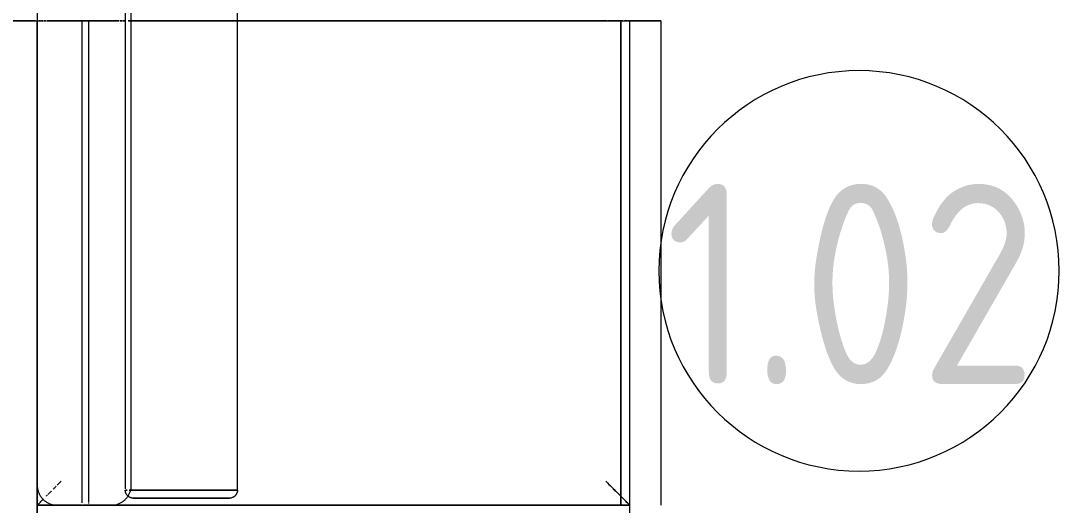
# Model space of a CAD drawing. Header units: millimetres. Extents: x -4185 to 186529, y -8553 to 29097.
# Drawn here: x 4511 to 5807, y 23805 to 24410 of the extents above; entities that cross this region are included whole.
import ezdxf

# ---------------------------------------------------------------- set-up
doc = ezdxf.new("R2010")
doc.units = ezdxf.units.MM
doc.layers.add('A-AREA-IDEN', color=7, linetype='Continuous', lineweight=9)
doc.layers.add('I-FURN-1', color=7, linetype='Continuous', lineweight=9, true_color=0xf0f0f0)
doc.styles.add('GOST Common_1', font='GOST_Common.ttf', dxfattribs={"width": 0.9, "height": 250})

# ---------------------------------------------------------------- blocks, each defined once
blk = doc.blocks.new('Диван базовый _4 подушки_ - 1_56-26565671-План размещения напольных электротехнических лючков и розеток 1 этажа в осях 1-12')
at = {"layer": 'I-FURN-1'}
for p, q in [((-25, 340), (25, 340)), ((0, 340), (-25, 340)), ((25, 340), (0, 340)), ((0, 340), (0, 315)), ((0, 315), (0, 340)), ((605, 340), (25, 340)), ((767.5, 340), (25, 340)), ((25, 340), (605, 340)), ((0, 315), (0, 284.3)), ((0, 315), (0, 247.5)), ((0, 284.3), (0, 315)), ((0, 283.1), (0, 276.4)), ((0, 276.4), (0, 283.1)), ((0, 275.8), (0, 247.5)), ((0, 247.5), (0, 275.8)), ((0, 247.5), (0, -156.9)), ((0, -156.9), (0, 247.5)), ((12.4, 227.7), (12.8, 228)), ((14.5, 229), (14.8, 229.2)), ((14.8, 229.2), (15.2, 229.3)), ((18.7, 230), (18.8, 230)), ((18.8, 229.7), (18.8, 228.9)), ((18.8, 228.9), (18.8, 229.7)), ((18.8, 229.4), (18.8, 227.6)), ((18.8, 227.6), (18.8, 229.4)), ((18.8, 225), (18.8, 218.8)), ((18.8, 223.3), (18.8, 225)), ((18.8, 224.5), (18.8, 219.6)), ((18.8, 223.4), (18.8, 224.5)), ((18.8, 189.6), (18.8, 223.4)), ((18.8, 189.8), (18.8, 223.3)), ((25, 230), (20.6, 230)), ((767.5, 230), (25, 230)), ((25, 222.5), (767.5, 222.5)), ((8.8, 218.5), (8.8, 217.2)), ((8.8, 160), (8.8, 218.5)), ((8.8, 217.2), (8.8, 160)), ((18.8, 219.6), (18.8, 199.8)), ((18.8, 218.8), (18.8, 199.4)), ((18.8, 217.7), (18.8, 200)), ((18.8, 200), (18.8, 217.2)), ((8.8, 204.7), (8.8, 206.2)), ((18.8, 186.9), (18.8, 199.1)), ((18.8, 199.1), (18.8, 186.9)), ((18.8, 198.9), (18.8, 186.8)), ((18.8, 198.4), (18.8, 187)), ((18.8, 184), (18.8, 189.8)), ((18.8, 183.9), (18.8, 189.6)), ((18.8, 186.3), (18.8, 173.5)), ((18.8, 186.1), (18.8, 173.7)), ((18.8, 160), (18.8, 186)), ((18.8, 186), (18.8, 160)), ((18.8, 160), (18.8, 184)), ((18.8, 160), (18.8, 183.9)), ((18.8, 173.3), (18.8, 160)), ((18.8, 173.1), (18.8, 160)), ((8.8, 160), (8.8, 102.8)), ((8.8, 101.5), (8.8, 160)), ((18.8, 134), (18.8, 160)), ((18.8, 160), (18.8, 134)), ((18.8, 160), (18.8, 133.9)), ((18.8, 136.1), (18.8, 160)), ((18.8, 160), (18.8, 133.7)), ((18.8, 136), (18.8, 160)), ((18.8, 130.4), (18.8, 136.1)), ((18.8, 130.2), (18.8, 136)), ((18.8, 133.2), (18.8, 100.4)), ((18.8, 102.8), (18.8, 133.1)), ((18.8, 133.1), (18.8, 102.3)), ((18.8, 133), (18.8, 101.2)), ((18.8, 96.6), (18.8, 130.4)), ((18.8, 96.7), (18.8, 130.2)), ((8.8, 102.8), (8.8, 101.5)), ((18.8, 101.2), (18.8, 99.4)), ((18.8, 100.4), (18.8, 92.4)), ((18.8, 99.4), (18.8, 92.6)), ((18.8, 94.8), (18.8, 96.7)), ((18.8, 95.3), (18.8, 96.6)), ((18.8, 90), (18.8, 95.3)), ((18.8, 90), (18.8, 94.8)), ((18.8, 92.4), (18.8, 90)), ((18.8, 91.1), (18.8, 90)), ((18.8, 90), (773.8, 90)), ((0, -156.9), (0, -168.9)), ((0, -168.9), (0, -156.9)), ((0, -168.9), (0, -262.9)), ((0, -262.9), (0, -168.9)), ((0, -263.3), (0, -274.9)), ((0, -274.9), (0, -263.3)), ((0, -274.9), (0, -400)), ((0, -400), (0, -274.9)), ((-485, -400), (0, -400)), ((-485, -400), (0, -400)), ((0, -400), (605, -400)), ((0, -400), (605, -400))]:
    blk.add_line(p, q, dxfattribs=at)
at = {"layer": 'I-FURN-1', "flags": 128}
for points in [[(25, 340), (24, 340), (23, 339.9), (22, 339.8), (21, 339.7), (20, 339.5), (19.1, 339.3), (18.1, 339), (17.1, 338.7), (16.2, 338.4), (15.3, 338), (14.4, 337.6), (13.5, 337.2), (12.6, 336.7), (11.7, 336.2), (10.9, 335.6), (10.1, 335.1), (9.3, 334.4), (8.5, 333.8), (7.8, 333.1), (7.1, 332.4), (6.4, 331.7), (5.7, 330.9), (5.1, 330.1), (4.5, 329.3), (4, 328.5), (3.4, 327.7), (3, 326.8), (2.5, 325.9), (2.1, 325), (1.7, 324.1), (1.4, 323.1), (1, 322.2), (0.8, 321.2), (0.6, 320.2), (0.4, 319.2), (0.2, 318.3), (0.1, 317.3), (0, 316.3), (0, 315.3), (0, 315)], [(0, 247.5), (0, 246.5), (0.1, 245.5), (0.2, 244.5), (0.3, 243.5), (0.5, 242.5), (0.7, 241.5), (1, 240.6), (1.3, 239.6), (1.6, 238.7), (2, 237.7), (2.4, 236.8), (2.8, 235.9), (3.3, 235.1), (3.8, 234.2), (4.4, 233.4), (4.9, 232.6), (5.6, 231.8), (6.2, 231), (6.9, 230.3), (7.6, 229.6), (8.3, 228.9), (9.1, 228.2), (9.9, 227.6), (10.7, 227), (11.5, 226.4), (12.3, 225.9), (13.2, 225.4), (14.1, 225), (15, 224.6), (15.9, 224.2), (16.9, 223.8), (17.8, 223.5), (18.8, 223.3), (19.8, 223), (20.8, 222.8), (21.7, 222.7), (22.7, 222.6), (23.7, 222.5), (24.7, 222.5), (25, 222.5)], [(8.8, 220), (8.8, 220.4), (8.9, 220.8), (8.9, 221.2), (8.9, 221.6), (9, 222), (9.1, 222.4), (9.2, 222.8), (9.3, 223.1), (9.5, 223.5), (9.6, 223.9), (9.8, 224.3), (9.9, 224.6), (10.1, 225), (10.3, 225.3), (10.6, 225.6), (10.8, 226), (11, 226.3), (11.3, 226.6), (11.6, 226.9)], [(11.6, 226.9), (11.9, 227.2), (12.1, 227.4), (12.4, 227.7)], [(12.8, 228), (13.1, 228.2), (13.4, 228.4)], [(13.4, 228.4), (13.8, 228.6), (14.1, 228.8), (14.5, 229)], [(15.2, 229.3), (15.6, 229.5), (16, 229.6), (16.3, 229.7), (16.7, 229.8), (17.1, 229.9), (17.5, 229.9)], [(17.5, 229.9), (17.9, 230), (18.3, 230), (18.7, 230)], [(8.8, 215.9), (8.8, 216.7), (8.8, 217.5), (8.8, 218.1), (8.8, 218.7), (8.8, 219.1), (8.8, 219.5), (8.8, 219.8), (8.8, 219.9), (8.8, 220), (8.8, 220)], [(8.8, 220), (8.8, 220), (8.8, 219.8), (8.8, 219.6), (8.8, 219.2), (8.8, 218.8), (8.8, 218.3), (8.8, 217.7), (8.8, 217), (8.8, 216.2), (8.8, 215.3), (8.8, 214.3), (8.8, 213.2), (8.8, 212.1), (8.8, 210.8), (8.8, 209.5), (8.8, 208.1), (8.8, 206.7), (8.8, 205.1), (8.8, 203.5), (8.8, 201.8), (8.8, 200), (8.8, 198.2), (8.8, 196.3), (8.8, 194.4), (8.8, 192.4), (8.8, 190.4), (8.8, 188.3), (8.8, 186.1), (8.8, 184), (8.8, 181.7), (8.8, 179.5), (8.8, 177.2), (8.8, 174.9), (8.8, 172.6), (8.8, 170.2), (8.8, 167.8), (8.8, 165.4), (8.8, 163), (8.8, 160.6), (8.8, 160)], [(8.8, 212.9), (8.8, 214), (8.8, 215), (8.8, 215.9)], [(8.8, 207.7), (8.8, 209.2), (8.8, 210.5), (8.8, 211.7)], [(8.8, 196.5), (8.8, 197.7), (8.8, 199.6), (8.8, 201.3), (8.8, 203), (8.8, 204.7)], [(8.8, 186), (8.8, 187.7), (8.8, 189.8), (8.8, 191.9), (8.8, 193.9), (8.8, 195.8)], [(8.8, 173), (8.8, 174.3), (8.8, 176.6), (8.8, 178.9), (8.8, 181.1), (8.8, 183.4), (8.8, 185.6)], [(8.8, 160), (8.8, 162.4), (8.8, 164.8), (8.8, 167.2), (8.8, 169.6), (8.8, 171.9)], [(8.8, 147.4), (8.8, 149.8), (8.8, 152.2), (8.8, 154.6), (8.8, 157), (8.8, 159.4), (8.8, 160)], [(8.8, 160), (8.8, 157.6), (8.8, 155.2), (8.8, 152.8), (8.8, 150.4), (8.8, 148.1), (8.8, 145.7), (8.8, 143.4), (8.8, 141.1), (8.8, 138.9), (8.8, 136.6), (8.8, 134.4), (8.8, 132.3), (8.8, 130.2), (8.8, 128.1), (8.8, 126.1), (8.8, 124.2), (8.8, 122.3), (8.8, 120.4), (8.8, 118.7), (8.8, 117), (8.8, 115.3), (8.8, 113.8), (8.8, 112.3), (8.8, 110.8), (8.8, 109.5), (8.8, 108.3), (8.8, 107.1), (8.8, 106), (8.8, 105), (8.8, 104.1), (8.8, 103.3), (8.8, 102.5), (8.8, 101.9), (8.8, 101.3), (8.8, 100.9), (8.8, 100.5), (8.8, 100.2), (8.8, 100.1), (8.8, 100), (8.8, 100)], [(8.8, 134), (8.8, 136), (8.8, 138.3), (8.8, 140.5), (8.8, 142.8), (8.8, 145.1), (8.8, 147)], [(8.8, 123.7), (8.8, 125.6), (8.8, 127.6), (8.8, 129.6), (8.8, 131.7), (8.8, 133.9)], [(8.8, 116.5), (8.8, 118.2), (8.8, 120), (8.8, 121.8), (8.8, 123.5)], [(8.8, 113.3), (8.8, 114.9), (8.8, 116.5)], [(8.8, 104.7), (8.8, 105.7), (8.8, 106.8), (8.8, 107.9), (8.8, 109.2), (8.8, 110.5), (8.8, 111.9), (8.8, 113.1)], [(8.8, 100), (8.8, 100), (8.8, 100.2), (8.8, 100.4), (8.8, 100.8), (8.8, 101.2), (8.8, 101.7), (8.8, 102.3), (8.8, 103), (8.8, 103.8), (8.8, 104.7)], [(18.8, 90), (18.4, 90), (18, 90), (17.6, 90.1), (17.2, 90.1), (16.8, 90.2), (16.4, 90.3), (16.1, 90.4), (15.7, 90.5), (15.3, 90.6), (14.9, 90.8), (14.6, 91), (14.2, 91.1), (13.8, 91.3), (13.5, 91.5), (13.2, 91.7), (12.8, 92), (12.5, 92.2), (12.2, 92.5), (11.9, 92.8), (11.6, 93), (11.4, 93.3), (11.1, 93.6), (10.9, 93.9), (10.6, 94.3), (10.4, 94.6), (10.2, 94.9), (10, 95.3), (9.8, 95.6), (9.7, 96), (9.5, 96.4), (9.4, 96.8), (9.2, 97.1), (9.1, 97.5), (9, 97.9), (9, 98.3), (8.9, 98.7), (8.9, 99.1), (8.8, 99.5), (8.8, 99.9), (8.8, 100)]]:
    blk.add_lwpolyline(points, dxfattribs=at)
at = {"layer": 'I-FURN-1'}
for points, knots in [([(0, 340), (0, 340), (0.5, 339.5), (2.2, 337.8), (3.9, 336.1), (5.8, 334.2), (7.1, 332.9), (7.6, 332.5), (7.6, 332.4)], [0, 0, 0, 0, 0.1666667, 0.25, 0.3333333, 0.4166667, 0.4583333, 0.4632467, 0.4632467, 0.4632467, 0.4632467]), ([(4, 336), (4.7, 335.3), (5.8, 334.2), (7.1, 332.9), (7.5, 332.4), (7.6, 332.4)], [0.3333333, 0.3333333, 0.3333333, 0.3333333, 0.4166667, 0.4583333, 0.4632467, 0.4632467, 0.4632467, 0.4632467]), ([(11.4, 328.6), (11.5, 328.5), (11.9, 328.1), (12.4, 327.6), (12.7, 327.3)], [0.57474315, 0.57474315, 0.57474315, 0.57474315, 0.58333333, 0.60855883, 0.60855883, 0.60855883, 0.60855883]), ([(11.4, 328.6), (11.5, 328.5), (11.9, 328.1), (12.4, 327.6), (12.7, 327.3)], [0.57474315, 0.57474315, 0.57474315, 0.57474315, 0.58333333, 0.60855883, 0.60855883, 0.60855883, 0.60855883]), ([(15.3, 324.7), (15.8, 324.2), (16.6, 323.4), (17.5, 322.5), (17.8, 322.2)], [0.67436024, 0.67436024, 0.67436024, 0.67436024, 0.70833333, 0.73413404, 0.73413404, 0.73413404, 0.73413404]), ([(15.3, 324.7), (15.8, 324.2), (16.6, 323.4), (17.5, 322.5), (17.8, 322.2)], [0.67436024, 0.67436024, 0.67436024, 0.67436024, 0.70833333, 0.73413404, 0.73413404, 0.73413404, 0.73413404]), ([(19.9, 320.1), (20.7, 319.3), (22, 318), (23.3, 316.7), (23.8, 316.2)], [0.78184068, 0.78184068, 0.78184068, 0.78184068, 0.83333333, 0.86814782, 0.86814782, 0.86814782, 0.86814782]), ([(19.9, 320.1), (20.7, 319.3), (22, 318), (23.3, 316.7), (23.8, 316.2)], [0.78184068, 0.78184068, 0.78184068, 0.78184068, 0.83333333, 0.86814782, 0.86814782, 0.86814782, 0.86814782]), ([(0, -400), (0, -400), (0.5, -399.5), (2.2, -397.8), (3.9, -396.1), (5.8, -394.2), (7.4, -392.6), (9.2, -390.8), (11.7, -388.3), (14.4, -385.6), (16.7, -383.3), (19.1, -380.9), (23.5, -376.5), (27.4, -372.7), (30, -370)], [0, 0, 0, 0, 0.166667, 0.25, 0.333333, 0.416667, 0.458333, 0.5, 0.583333, 0.666667, 0.708333, 0.75, 0.833333, 1, 1, 1, 1]), ([(15, -385), (14.4, -385.6), (13.3, -386.7), (11.2, -388.8), (9.2, -390.8), (7.4, -392.6), (5.8, -394.2), (3.9, -396.1), (2.2, -397.8), (0.5, -399.5), (0, -400), (0, -400)], [-0.6666667, -0.6666667, -0.6666667, -0.6666667, -0.625, -0.5833333, -0.5, -0.4583333, -0.4166667, -0.3333333, -0.25, -0.1666667, 0, 0, 0, 0])]:
    blk.add_open_spline(points, degree=3, knots=knots, dxfattribs=at)
for points in [[(0, 340), (0, 340), (0.3, 339.7), (1, 339)], [(1, 339), (1.4, 338.6), (2.2, 337.8), (3.4, 336.6), (4, 336)], [(13.6, 326.4), (14, 326), (14.5, 325.5), (15, 325)], [(13.6, 326.4), (14, 326), (14.5, 325.5), (15, 325)], [(24.9, 315), (26.6, 313.4), (28.3, 311.7), (30, 310)], [(25, 315.1), (26.6, 313.4), (28.3, 311.7), (30, 310)], [(30, -370), (27.3, -372.6), (24.8, -375.2), (22.2, -377.8)], [(22.2, -377.8), (21, -379), (18.5, -381.5), (16.1, -383.9), (15, -385)]]:
    blk.add_open_spline(points, degree=3, dxfattribs=at)
blk = doc.blocks.new('1_56 Диван в зоне ожидания1 - 1_56 Диван в зоне ожидания-31224257-План размещения напольных электротехнических лючков и розеток 1 этажа в осях 1-12')
at = {"layer": 'I-FURN-1'}
for p, q in [((-15385.9, 19263.4), (-15385.9, 19234.1)), ((-15385.9, 19218.4), (-15385.9, 19248.5)), ((-15385.9, 19234.1), (-15385.9, 19213.9)), ((-15385.9, 19216), (-15385.9, 19217.4)), ((-15385.9, 19213.1), (-15385.9, 19212)), ((-15385.9, 19210), (-15385.9, 19211.4)), ((-15385.9, 19211.4), (-15385.9, 19209.6)), ((-15385.9, 19208.9), (-15385.9, 19206.5)), ((-15385.9, 19206.5), (-15385.9, 19208.8)), ((-15385.9, 19205.7), (-15385.9, 19202.9)), ((-15385.9, 19203.7), (-15385.9, 19205.2)), ((-15385.9, 19158.3), (-15385.9, 19202)), ((-15385.9, 19202), (-15385.9, 19150.4)), ((-15385.9, 19158.3), (-15987.8, 19158.3)), ((-15385.9, 19150.4), (-15385.9, 19158.3)), ((-15385.9, 19149.7), (-15385.9, 19158.3)), ((-15385.9, 19158.3), (-15385.9, 19150.4)), ((-15988.9, 19149.7), (-15987.5, 19149.7)), ((-15986.5, 19149.7), (-15385.9, 19149.7)), ((-15385.9, 19150.4), (-15385.9, 19149.7)), ((-15385.9, 19111.5), (-15385.9, 19149.7)), ((-15385.9, 19149.7), (-15385.9, 19149.7)), ((-15385.9, 19149.7), (-15385.9, 19111.5)), ((-15385.9, 19107.6), (-15385.9, 19110.6)), ((-15385.9, 19110.6), (-15385.9, 19107.6)), ((-15385.9, 19104), (-15385.9, 19106.8)), ((-15385.9, 19106.8), (-15385.9, 19104)), ((-15385.9, 19098.5), (-15385.9, 19100.3)), ((-15385.9, 19100.3), (-15385.9, 19098.5)), ((-15385.9, 19097), (-15385.9, 19098.1)), ((-15385.9, 19098.1), (-15385.9, 19097)), ((-15385.9, 18964.5), (-15385.9, 19096.2)), ((-15385.9, 19096.2), (-15385.9, 18964.5)), ((-15385.9, 18502.3), (-15385.9, 18964)), ((-15385.9, 18964), (-15385.9, 18485.1)), ((-15385.9, 18485.1), (-15385.9, 18501.2)), ((-15989.9, 18485.1), (-15986.9, 18485.1)), ((-15986.9, 18485.1), (-15989.9, 18485.1)), ((-15986.9, 18485.1), (-15982.2, 18485.1)), ((-15982.2, 18485.1), (-15986.9, 18485.1)), ((-15982.1, 18485.1), (-15385.9, 18485.1)), ((-15385.9, 18485.1), (-15982.1, 18485.1)), ((-15385.9, 18485.1), (-15385.9, 18435.1)), ((-15385.9, 18482.7), (-15385.9, 18485.1)), ((-15385.9, 18477.9), (-15385.9, 18480.7)), ((-15385.9, 18474.9), (-15385.9, 18476.7)), ((-15385.9, 18472.1), (-15385.9, 18473.9)), ((-15385.9, 18459.9), (-15385.9, 18471.7)), ((-15385.9, 18449.2), (-15385.9, 18459.3)), ((-15385.9, 18440.7), (-15385.9, 18448.6)), ((-15385.9, 18435.1), (-15385.9, 18440.3)), ((-15385.9, 18435.1), (-15990.9, 18435.1)), ((-15385.9, 18435.1), (-15990.9, 18435.1))]:
    blk.add_line(p, q, dxfattribs=at)
blk = doc.blocks.new('Марка_Помещения - Номер-25198446-План размещения напольных электротехнических лючков и розеток 1 этажа в осях 1-12')
at = {"layer": 'A-AREA-IDEN'}
for start, end in [(360, 180), (180, 360)]:
    blk.add_arc((0, 0), 2.5, start, end, dxfattribs=at)

msp = doc.modelspace()

# ---------------------------------------------------------------- block references
at = {"layer": 'A-AREA-IDEN', "xscale": 99.99999999999993, "yscale": 99.99999999999993, "zscale": 99.99999999999993}
msp.add_blockref('Марка_Помещения - Номер-25198446-План размещения напольных электротехнических лючков и розеток 1 этажа в осях 1-12', (5557.3, 24097.7), dxfattribs=at)
at = {"layer": 'I-FURN-1'}
for name, p, rotation in [('1_56 Диван в зоне ожидания1 - 1_56 Диван в зоне ожидания-31224257-План размещения напольных электротехнических лючков и розеток 1 этажа в осях 1-12', (23745.1, 39795.9), 89.99999999999987), ('Диван базовый _4 подушки_ - 1_56-26565671-План размещения напольных электротехнических лючков и розеток 1 этажа в осях 1-12', (4871.1, 23805), 89.99999999999997)]:
    msp.add_blockref(name, p, dxfattribs=dict(at, rotation=rotation))

# ---------------------------------------------------------------- texts
at = {"layer": 'A-AREA-IDEN', "insert": (5315.4, 24206.3), "char_height": 250, "width": 606.076, "attachment_point": 1, "style": 'GOST Common_1'}
msp.add_mtext('1.02', dxfattribs=at)

doc.saveas('drawing.dxf')
